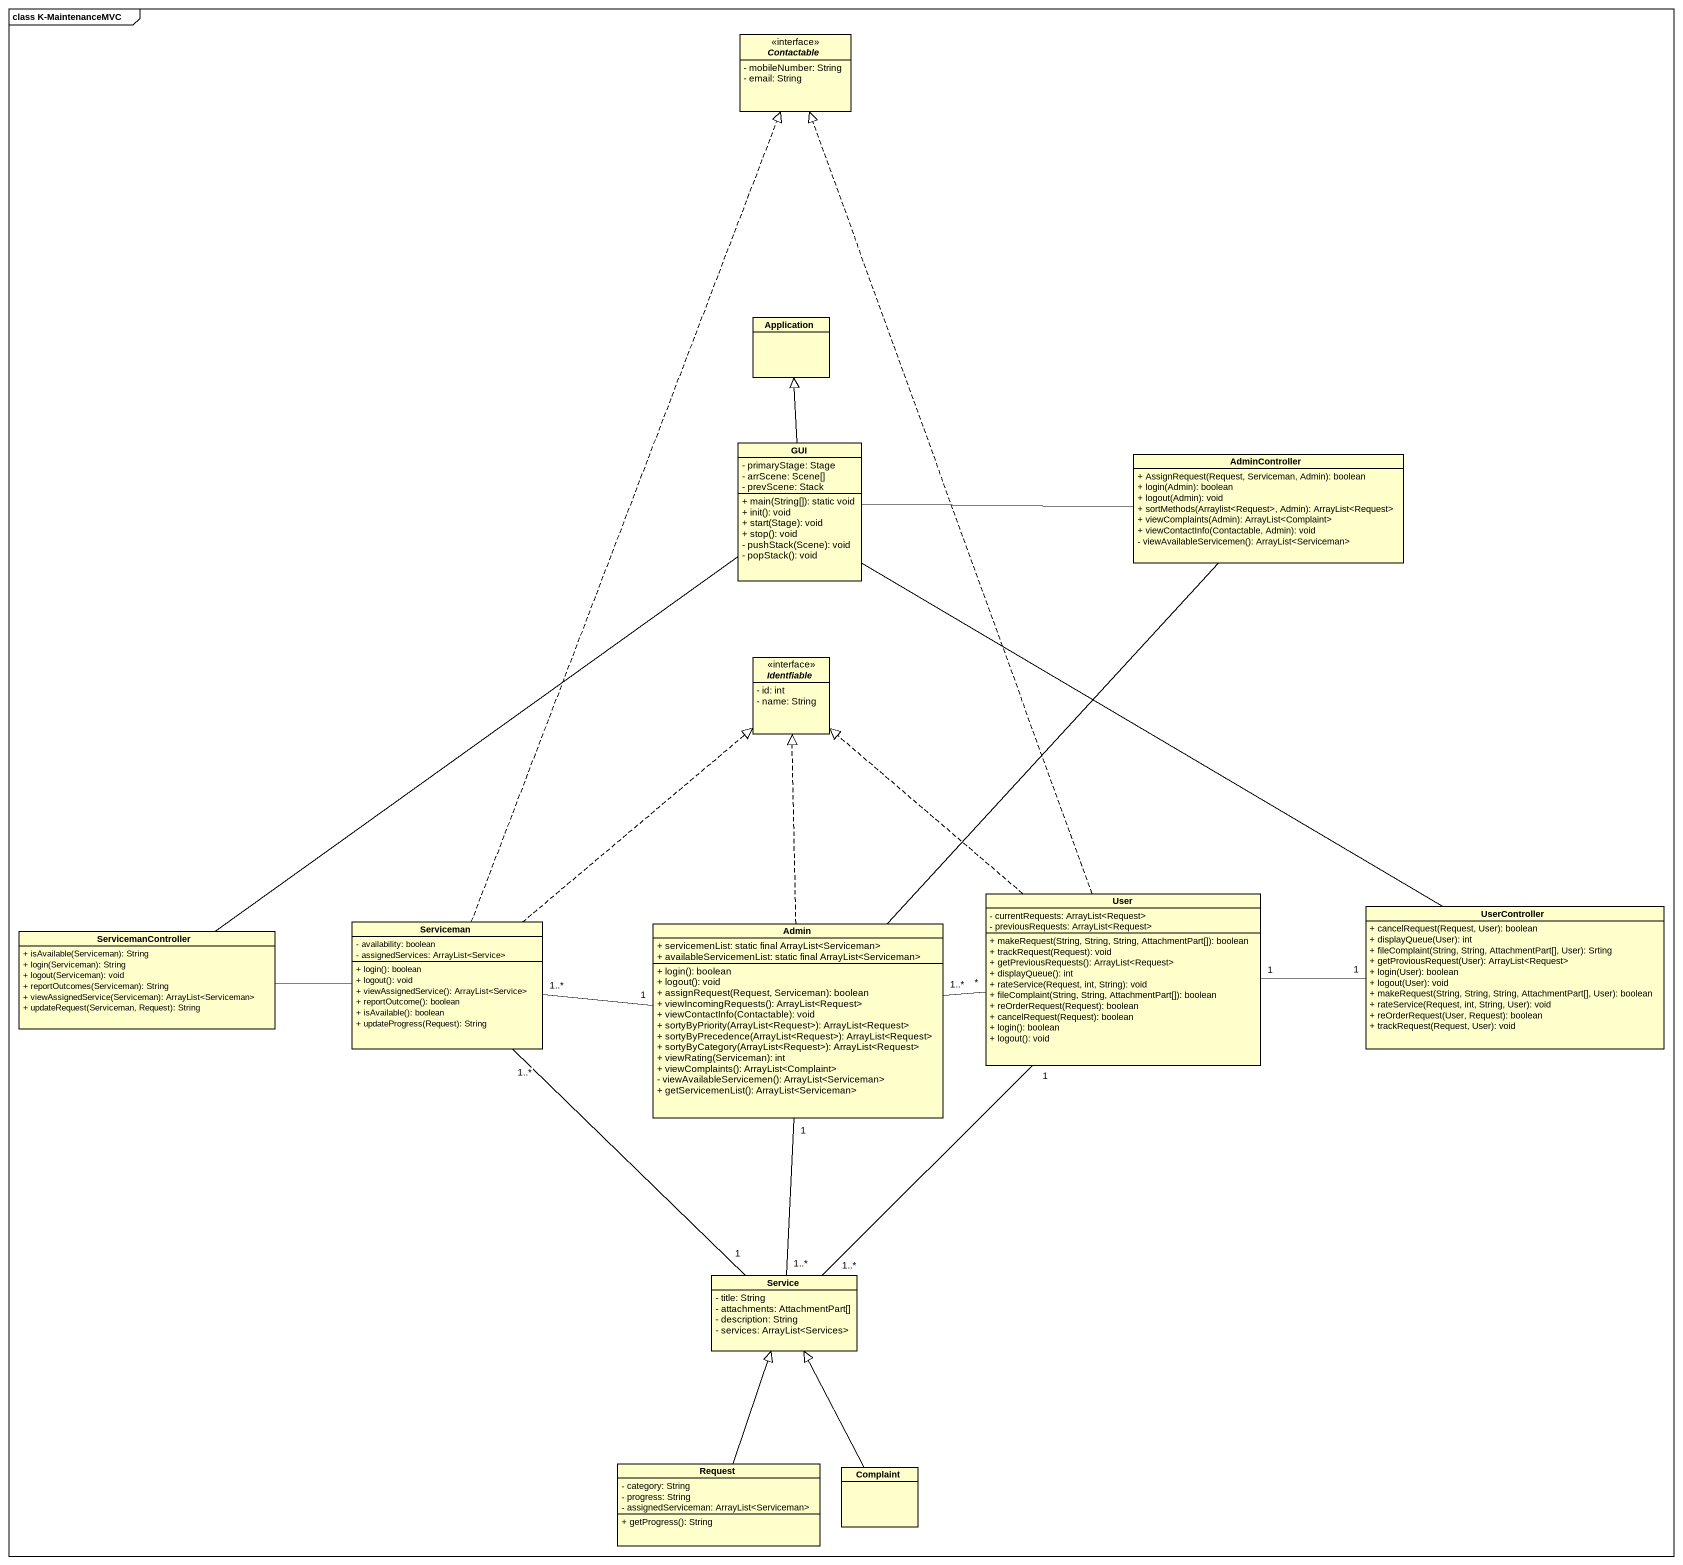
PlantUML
@startuml
mainframe class K-MaintenanceMVC
hide circle
hide empty members
skinparam classAttributeIconSize 0
interface Contactable {
  - mobileNumber: String
  - email: String
}
class Application
class GUI {
  - primaryStage: Stage
  - arrScene: Scene[]
  - prevScene: Stack
  + main(String[]): static void
  + init(): void
  + start(Stage): void
  + stop(): void
  - pushStack(Scene): void
  - popStack(): void
}
class AdminController {
  + AssignRequest(Request, Serviceman, Admin): boolean
  + login(Admin): boolean
  + logout(Admin): void
  + sortMethods(Arraylist<Request>, Admin): ArrayList<Request>
  + viewComplaints(Admin): ArrayList<Complaint>
  + viewContactInfo(Contactable, Admin): void
  - viewAvailableServicemen(): ArrayList<Serviceman>
}
interface Identfiable {
  - id: int
  - name: String
}
class Serviceman {
  - availability: boolean
  - assignedServices: ArrayList<Service>
  + login(): boolean
  + logout(): void
  + viewAssignedService(): ArrayList<Service>
  + reportOutcome(): boolean
  + isAvailable(): boolean
  + updateProgress(Request): String
}
class Admin {
  + servicemenList: static final ArrayList<Serviceman>
  + availableServicemenList: static final ArrayList<Serviceman>
  + login(): boolean
  + logout(): void
  + assignRequest(Request, Serviceman): boolean
  + viewIncomingRequests(): ArrayList<Request>
  + viewContactInfo(Contactable): void
  + sortyByPriority(ArrayList<Request>): ArrayList<Request>
  + sortyByPrecedence(ArrayList<Request>): ArrayList<Request>
  + sortyByCategory(ArrayList<Request>): ArrayList<Request>
  + viewRating(Serviceman): int
  + viewComplaints(): ArrayList<Complaint>
  - viewAvailableServicemen(): ArrayList<Serviceman>
  + getServicemenList(): ArrayList<Serviceman>
}
class User {
  - currentRequests: ArrayList<Request>
  - previousRequests: ArrayList<Request>
  + makeRequest(String, String, String, AttachmentPart[]): boolean
  + trackRequest(Request): void
  + getPreviousRequests(): ArrayList<Request>
  + displayQueue(): int
  + rateService(Request, int, String): void
  + fileComplaint(String, String, AttachmentPart[]): boolean
  + reOrderRequest(Request): boolean
  + cancelRequest(Request): boolean
  + login(): boolean
  + logout(): void
}
class UserController {
  + cancelRequest(Request, User): boolean
  + displayQueue(User): int
  + fileComplaint(String, String, AttachmentPart[], User): Srting
  + getProviousRequest(User): ArrayList<Request>
  + login(User): boolean
  + logout(User): void
  + makeRequest(String, String, String, AttachmentPart[], User): boolean
  + rateService(Request, int, String, User): void
  + reOrderRequest(User, Request): boolean
  + trackRequest(Request, User): void
}
class ServicemanController {
  + isAvailable(Serviceman): String
  + login(Serviceman): String
  + logout(Serviceman): void
  + reportOutcomes(Serviceman): String
  + viewAssignedService(Serviceman): ArrayList<Serviceman>
  + updateRequest(Serviceman, Request): String
}
class Service {
  - title: String
  - attachments: AttachmentPart[]
  - description: String
  - services: ArrayList<Services>
}
class Request {
  - category: String
  - progress: String
  - assignedServiceman: ArrayList<Serviceman>
  + getProgress(): String
}
class Complaint
GUI -up-|> Application
AdminController -left- GUI
AdminController -- Admin
Serviceman .up.|> Contactable
Serviceman .up.|> Identfiable
Serviceman "1..*" -- "1" Service
Admin .up.|> Identfiable
Admin "1" -left- "1..*" Serviceman
Admin "1..*" -right- "*" User
Admin "1" -- "1..*" Service
User .up.|> Contactable
User .up.|> Identfiable
User "1" -- "1..*" Service
UserController -up- GUI
UserController "1" -left- "1" User
ServicemanController -up- GUI
ServicemanController -right- Serviceman
Request -up-|> Service
Complaint -up-|> Service
@enduml
